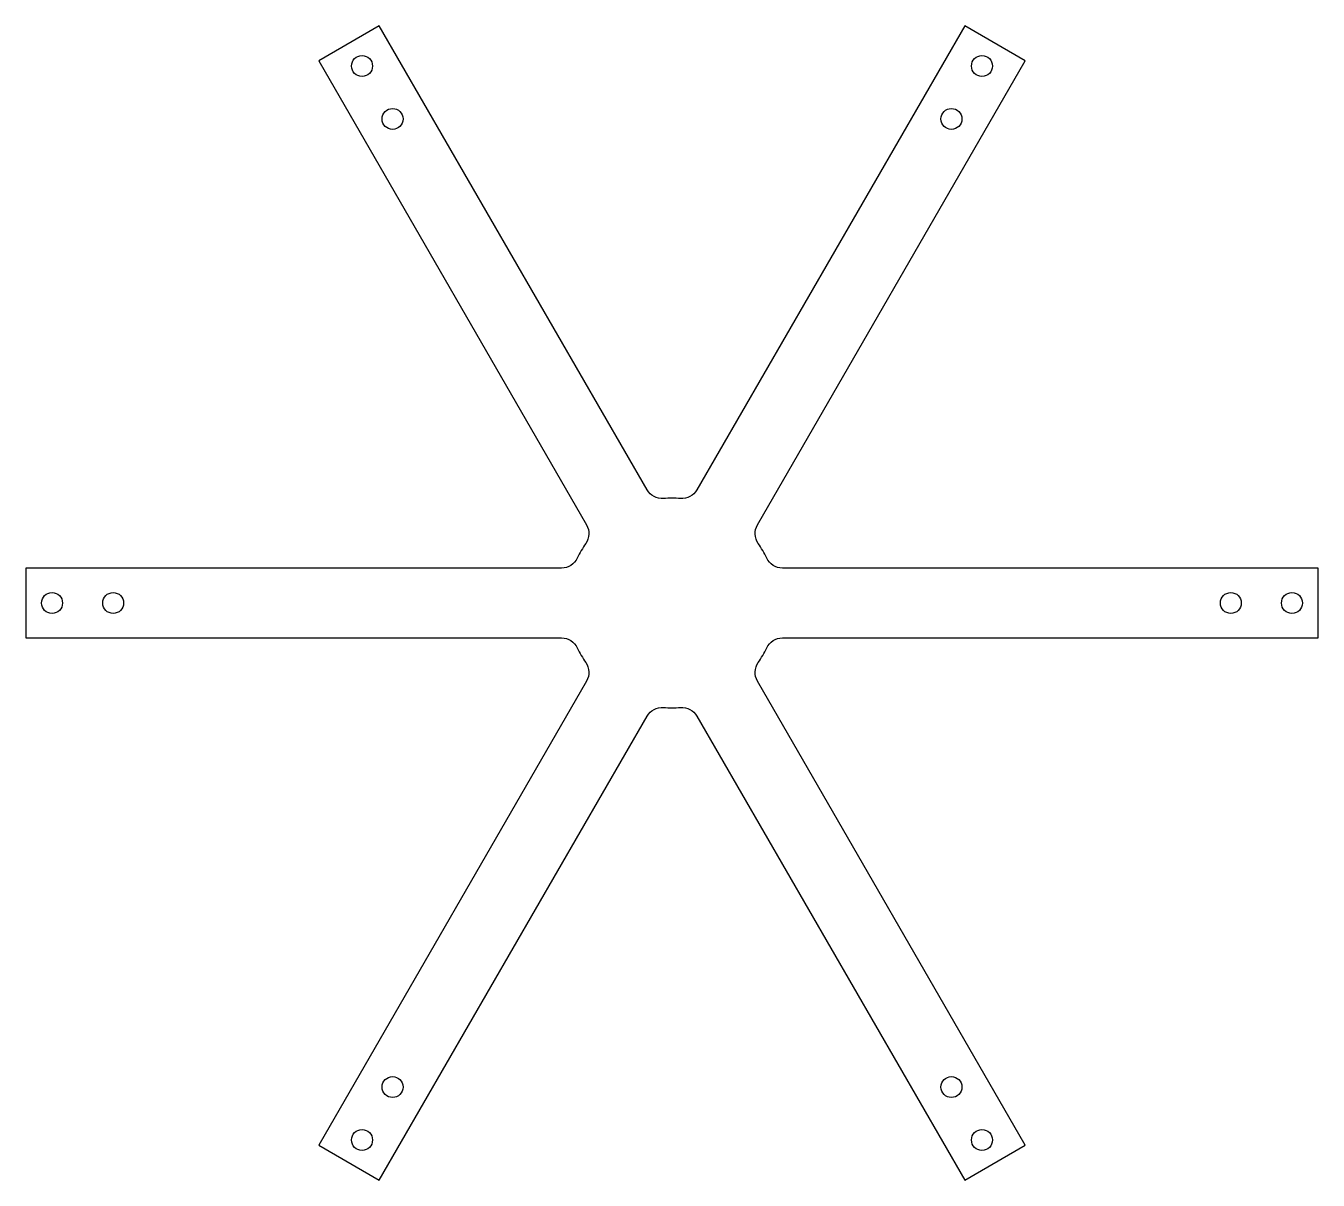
# Model space of a CAD drawing. Header units: millimetres. Extents: x -87 to -13, y 17 to 83.
import ezdxf

# ---------------------------------------------------------------- set-up
doc = ezdxf.new("R2010")
doc.units = ezdxf.units.MM

msp = doc.modelspace()

# ---------------------------------------------------------------- linework, layer by layer
msp.add_lwpolyline([(-66.768, 16.957), (-51.43, 43.523, -0.28969), (-50.484, 44.02, 0.040366), (-49.516, 44.02, -0.28969), (-48.57, 43.523), (-33.232, 16.957), (-29.768, 18.957), (-45.106, 45.523, -0.28969), (-45.063, 46.591, 0.040366), (-44.579, 47.429, -0.28969), (-43.675, 48), (-13, 48), (-13, 52), (-43.675, 52, -0.28969), (-44.579, 52.571, 0.040366), (-45.063, 53.409, -0.28969), (-45.106, 54.477), (-29.768, 81.043), (-33.232, 83.043), (-48.57, 56.477, -0.28969), (-49.516, 55.98, 0.040366), (-50.484, 55.98, -0.28969), (-51.43, 56.477), (-66.768, 83.043), (-70.232, 81.043), (-54.894, 54.477, -0.28969), (-54.937, 53.409, 0.040366), (-55.421, 52.571, -0.28969), (-56.325, 52), (-87, 52), (-87, 48), (-56.325, 48, -0.28969), (-55.421, 47.429, 0.040366), (-54.937, 46.591, -0.28969), (-54.894, 45.523), (-70.232, 18.957)], format="xyb", close=True)
for centre in [(-67.75, 80.744), (-32.25, 80.744), (-66, 77.713), (-34, 77.713), (-85.5, 50), (-82, 50), (-18, 50), (-14.5, 50), (-66, 22.287), (-34, 22.287), (-67.75, 19.256), (-32.25, 19.256)]:
    msp.add_circle(centre, 0.6)

doc.saveas('drawing.dxf')
